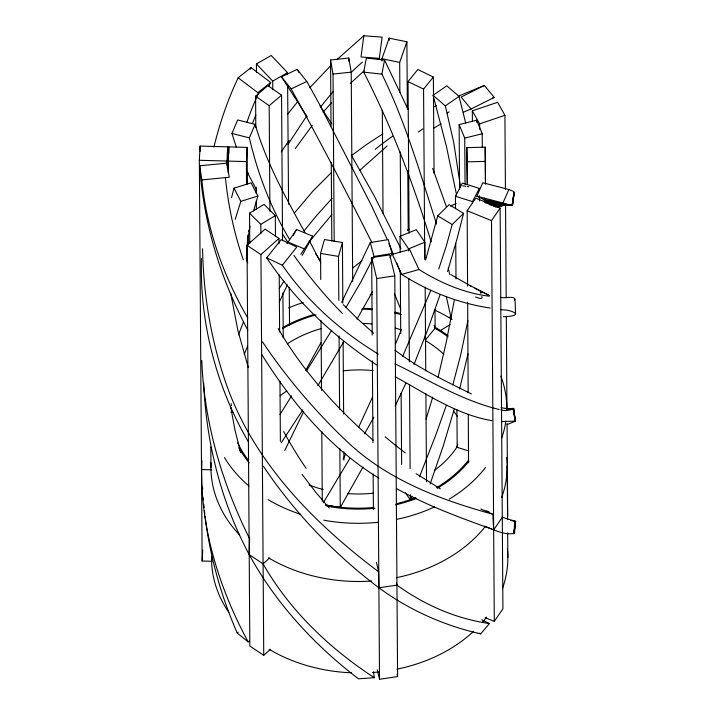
<?xml version="1.0" encoding="UTF-8"?>
<svg xmlns="http://www.w3.org/2000/svg" width="715" height="715" viewBox="0 0 715 715"><rect width="100%" height="100%" fill="white"/><g stroke="black" fill="none" stroke-linecap="round" stroke-linejoin="round"><path stroke-width="1.07" d="M246.416 257.597L247.301 242.832L249.964 226.217M485.458 184.014L485.19 147.165L466.824 147.639L467.342 182.834M467.226 183.809L466.824 147.639M485.217 202.291L485.253 200.361M201.46 258.589C199.61 322.474 216.136 386.529 248.302 441.727M485.494 183.907L485.19 147.165M503.44 316.745C525.248 316.03 512.744 309.711 500.795 309.702M515.041 522.245L514.514 533.247C504.45 535.767 494.038 529.306 484.52 526.499C454.66 515.64 424.808 504.334 396.977 488.846M212.069 561.284L202.148 561.007L199.351 160.276L200.084 146.075L227.629 146.843L227.817 168.409M249.258 641.096L248.177 641.927C218.29 586.684 199.056 524.068 201.961 460.8M202.148 561.007L202.72 550.076M226.905 163.199L227.629 146.843M228.121 172.592L228.773 146.879L247.131 147.397L247.39 184.014M246.559 184.622L246.398 161.599L247.131 147.397M484.654 200.978L484.824 198.127M506.837 409.284C523.228 406.317 506.023 412.501 500.938 409.767M515.023 522.182L514.228 533.524L515.524 521.307L510.349 520.431M491.893 205.562L511.958 205.026L489.721 204.731L512.369 205.241L488.408 203.811L512.512 205.411L513.871 192.541C515.077 191.316 509.795 190.315 508.857 189.511L482.759 182.736L476.86 196.223L482.67 198.904L486.298 201.907L512.485 205.473L511.27 204.794M513.871 192.541L512.387 205.518L486.897 202.792L512.512 205.411M363.837 35.75L361.03 56.977L379.308 58.371L382.114 37.153L363.837 35.75L337.176 59.408M468.87 451.013L457.18 447.331L457.627 444.212M515.649 521.414L513.656 533.756L515.622 521.369L502.279 517.347L493.654 529.922L484.529 526.195M454.454 299.487L446.249 342.19L438.054 377.457M514.398 192.272L512.012 205.536L485.503 201.031L512.012 205.536L514.282 192.442L512.387 205.518L486.298 201.907M431.181 241.902C413.458 183.576 391.507 126.448 363.721 72.144L366.366 58.067L384.545 60.06L408.122 109.529M436.57 224.054C420.25 173.45 405.494 121.979 381.899 74.137L384.545 60.06M467.887 320.731L460.755 354.738L452.81 384.92M467.976 353.961L459.62 389.014M231.535 197.689L234.028 188.152L251.099 182.843L257.892 196.035L253.575 210.862M425.595 260.099L437.741 215.814L449.127 204.624L463.552 213.392L456.778 239.766L447.545 271.566M213.892 147.111C219.684 123.284 227.692 99.975 238.149 77.783L251.01 67.594L270.69 82.466L268.697 86.452M463.552 213.392L452.166 224.582L446.473 245.388L438.778 268.974M454.248 409.203L443.488 445.266L430.117 484.001M320.74 279.583L320.561 253.432L324.467 239.534L342.422 242.51L342.843 303.187M338.821 300.345L338.508 256.408L342.422 242.51M340.867 505.344L340.269 507.489L325.477 505.031M432.736 397.057L426.077 419.178M235.208 219.362L240.821 201.344L234.028 188.152M249.294 243.091L249.785 241.581M248.677 231.347L249.186 229.837M440.109 294.705L427.543 330.151L413.958 364.552M446.357 405.325L436.07 434.202L419.464 476.887M238.444 334.924L243.52 321.786M381.971 60.891L381.953 58.746L389.157 38.136L406.889 41.81L407.362 109.458M399.882 92.628L399.685 62.411L406.889 41.81M252.52 123.302L255.836 114.963M411.777 496.29L410.339 499.946L405.45 492.769M401.419 329.409L395.475 344.121M430.537 291.121L402.733 356.24M244.181 354.408L247.533 346.203M236.486 147.585L231.919 133.464L237.684 119.95L255.13 124.365C266.338 162.636 285.696 197.706 304.921 232.402M289.459 239.221C270.663 207.833 257.65 173.468 249.365 137.879L255.13 124.365M476.86 196.223L502.958 202.997L508.857 189.511M372.56 396.986L358.653 427.23M405.914 383.124L395.127 406.165M279.27 302.186L287.314 284.91M389.961 257.811L392.008 253.512L388.281 239.605L370.29 242.537L341.654 302.365M284.767 450.477L303.634 411.634M370.29 242.537L374.017 256.453L361.218 281.361L345.881 307.682M250.161 69.292L251.01 67.594M345.801 453.703L343.075 459.093M455.518 208.816L455.428 196.259L462.399 183.085L479.399 188.429L479.408 190.521M472.445 203.695L472.427 201.603L479.399 188.429M302.213 255.335L312.759 236.209L296.573 229.515L286.965 243.636M373.865 417.158L364.516 433.853M305.68 370.424L320.928 342.708M293.105 235.762L294.812 232.643M372.408 291.854L357.035 319.105M246.809 175.702L248.319 172.976M362.952 467.118L340.269 507.489L339.857 448.904M295.259 231.866L296.573 229.515M323.305 502.761L349.93 458.288M312.759 236.209L300.8 254.308M343.656 341.85L317.871 385.653M306.512 370.924L331.653 330.357M288.082 144.359L306.529 116.241M291.577 395.904L279.994 414.468M281.147 442.916L302.829 409.856M284.061 281.075L279.297 288.413M295.393 148.479L312.241 125.402M467.574 286.116L467.163 210.719L475.788 198.135L500.125 208.083L502.922 608.814L494.297 621.389L485.172 617.662M494.297 621.389L491.5 220.658L500.125 208.083M309.103 241.902L331.867 214.589M304.072 230.882L316.959 215.135L332.109 198.35M287.502 114.266L297.538 101.861M294.794 212.57L312.982 191.021L331.063 172.878M376.733 364.981C333.744 336.649 295.268 300.872 266.713 257.847L281.138 239.632L296.796 247.041L282.362 265.247C307.343 301.444 340.814 331.295 378.298 354.095M409.096 233.233L408.033 81.546L417.855 69.498L433.379 77.05L434.059 173.298M424.755 259.617L423.566 89.098L433.379 77.05M435.006 309.291L435.14 328.122L425.318 340.17L425.273 333.896M480.14 633.749L480.65 633.865L489.462 623.569L481.785 619.825M323.126 112.183L331.474 102.763M309.729 87.793L330.259 66.164M514.451 300.086C516.445 294.893 502.672 299.004 500.652 297.234M350.395 83.36L364.024 70.919M359.743 170.402L387.164 145.958M515.542 421.135L513.039 408.345L515.542 421.135L507.078 424.576L507.713 516.042M260.939 254.594L247.041 245.325L249.839 646.056L263.737 655.315L260.939 254.594L278.966 238.408L265.068 229.149L247.041 245.325L247.086 260.984M203.677 383.097C206.179 442.621 221.042 501.948 249.204 554.59L263.093 563.849L269.653 557.968M263.737 655.315L270.288 649.435M255.809 127.556L255.595 96.176L267.955 85.621L281.549 95.149L282.559 240.562M269.921 211.363L269.18 105.704L281.549 95.149M270.69 82.466L257.829 92.655L238.149 77.783M248.177 641.927L237.201 633.025L238.265 632.185M377.904 59.47L379.308 58.371M352.531 268.062L361.978 260.805M352.495 154.851L366.393 144.662L382.972 133.768M456.581 195.016L446.455 146.548L433.093 95.318L446.812 85.818L459.039 96.4L465.653 122.935M460.567 187.187L453.685 142.231L445.32 105.9L459.039 96.4M440.565 330.41L450.173 324.592M407.47 230.123L409.069 229.149M249.758 243.493L249.544 213.15L264.085 204.419L275.32 215.635L275.463 236.558M260.85 233.787L260.787 224.367L275.32 215.635M433.942 128.083L441.182 123.82M256.479 72.537L256.417 63.948L271.226 55.493L287.537 72.644L287.555 74.798M272.781 89.688L272.719 81.099L287.537 72.644M484.314 85.478L461.13 97.061L471.06 109.002L494.244 97.41L484.314 85.478L459.236 95.774M305.153 113.587L281.495 76.88L297.127 69.364L306.789 81.43L319.507 104.31L371.487 205.616L386.985 238.873M281.495 76.88L291.157 88.946L306.789 81.43M450.37 206.143L456.116 203.516M433.996 106.758L436.311 105.704M463.356 112.219L471.06 109.002M400.15 252.002L400.043 236.308L416.309 229.649L424.844 242.215L424.96 257.909M408.596 250.965L408.578 248.874L424.844 242.215M415.415 497.872L410.339 499.946L410.294 494.717M496.791 206.751L499.785 205.607M492.635 98.009L494.244 97.41M449.324 317.228L451.228 316.557M472.4 121.577L472.329 110.834L497.613 102.29L504.915 115.312L505.433 189.404M479.658 129.254L479.631 123.865L504.915 115.312M497.667 206.671L500.723 205.706M240.821 201.344L257.892 196.035M418.981 269.519L409.615 249.481L392.338 254.361L401.696 274.39L418.981 269.519C440.369 282.827 464.115 293.159 489.292 296.216M497.381 206.447L500.545 205.562M497.193 206.823L504.468 204.973M459.584 189.457L459.128 124.589L476.637 120.218L482.223 133.75L482.321 147.344M465.045 184.148L464.723 138.12L482.223 133.75M497.774 206.278L504.316 204.874M495.316 207.001L506.971 204.749M374.017 256.453L392.008 253.512M495.155 206.447L506.944 204.669M372.202 335.076L371.675 257.57L389.738 254.915L394.796 275.865L397.594 676.596L379.531 679.25L377.252 669.821M379.531 679.25L376.733 278.528L394.796 275.865M487.246 623.221C454.588 618.198 423.664 604.416 396.95 585.129L378.887 587.784C334.137 553.884 294.562 512.861 263.326 466.153M495.209 206.581L508.159 204.847M331.018 125.912L330.553 59.997L348.759 58.04L351.226 72.126L352.692 281.353M334.191 241.464L333.02 74.083L351.226 72.126M199.646 165.809L227.004 163.136L229.238 177.24L201.889 179.921L199.646 165.809C203.507 223.25 220.703 279.449 247.81 330.124M493.752 206.081L507.007 204.865M493.716 206.179L510.179 204.874M373.507 671.868L374.32 677.695L358.447 678.812C314.394 645.091 275.865 603.46 249.204 554.59L249.633 538.726C222.052 483.331 204.088 422.556 201.791 360.494M491.768 205.527L510.188 204.83M467.378 161.849L485.735 161.376M199.351 160.276L226.887 161.054M228.04 161.09L246.398 161.599M230.874 412.189L233.027 412.251M201.514 469.541L211.425 469.818M501.599 421.582L515.524 421.099L513.513 408.471L514.979 421.108L513.71 408.667M363.721 72.144L381.899 74.137M512.601 409.472L500.992 407.738M491.893 420.635C456.438 414.664 426.113 393.581 395.154 376.716M488.729 623.462L487.621 623.283M499.258 409.534C462.256 400.615 429.045 380.201 394.984 363.864M320.561 253.432L338.508 256.408M490.204 308.067C458.726 303.285 428.482 291.568 401.696 274.39M484.511 200.164L511.404 205.464M483.331 199.324L511.019 205.402M381.953 58.746L399.685 62.411M510.564 205.312L502.958 202.997M479.622 633.624L477.522 633.106M476.994 632.981C441.718 624.579 408.122 609.278 378.887 587.784L378.628 571.777L376.465 562.499M231.919 133.464L249.365 137.879M493.654 529.922L492.814 514.246C440.109 499.785 387.19 479.792 346.927 441.45C315.324 411.402 286.724 378.038 262.45 341.788M455.428 196.259L472.427 201.603M513.647 532.389L514.514 533.247L514.416 525.427M467.163 210.719L491.5 220.658M486.057 510.716L489.105 511.958M287.868 242.063L304.045 248.757M492.814 514.246L480.873 509.035M266.713 257.847L282.362 265.247M479.354 633.249L480.65 633.865M408.033 81.546L423.566 89.098M474.921 288.199L489.203 295.465L468.28 284.633L450.843 274.605M471.426 393.956C445.159 380.827 418.364 368.296 395.002 350.189M469.728 285.464L471.114 286.268M440.288 488.801L416.139 473.634M437.741 215.814L452.166 224.582M378.905 478.165C329.713 448.117 291.988 402.867 261.762 354.506M374.32 677.695C329.57 648.487 289.682 610.565 263.093 563.849M480.14 291.792L481.821 292.944M255.595 96.176L269.18 105.704M378.628 571.777C315.547 524.426 257.221 465.787 228.684 390.819C211.89 345.452 203.426 297.074 202.559 248.766M373.605 333.262L357.384 318.675L343.263 304.59M433.093 95.318L445.32 105.9M373.212 440.288C336.22 408.024 302.892 371.04 278.144 328.462M249.544 213.15L260.787 224.367M256.417 63.948L272.719 81.099M329.222 508.007L315.744 492.269L302.114 474.429M400.043 236.308L408.578 248.874M305.689 114.391L307.334 116.813M315.78 253.914L320.177 260.492M287.448 241.607L282.264 233.742M320.052 105.909L331.715 123.892M351.253 155.039L373.999 195.463L400.954 248.74M297.127 69.364L298.986 72.492M291.157 88.946C319.158 139.648 346.033 191.021 371.979 242.814M247.756 317.996C223.339 275.74 206.385 228.684 201.889 179.921M472.329 110.834L479.631 123.865M256.676 190.11L247.176 172.047M309.273 240.571L320.767 262.709M237.201 633.025C221.024 595.854 209.951 556.413 205.053 516.15M388.969 243.574L393.509 254.71M459.128 124.589L464.723 138.12M394.403 293.588L400.731 309.211M396.682 262.789L400.918 273.854M432.682 168.374L446.357 206.635M434.077 325.316L435.14 328.122M246.201 258.276L247.748 262.816M248.311 367.582L237.863 330.393L230.713 293.123M240.696 452.675L235.083 430.502L230.695 406.933M446.285 296.6L451.442 319.346M371.675 257.57L376.733 278.528M396.45 583.029L396.95 585.129M397.084 674.495L397.594 676.596M448.278 267.919L449.681 274.399M330.553 59.997L333.02 74.083M248.364 244.896L247.658 238.926M204.427 510.769L204.785 513.996M203.775 504.316L204.088 507.543M203.23 497.872L203.409 500.017M227.004 163.136L227.334 167.748M202.551 487.156L202.676 489.292M515.551 313.894L515.041 298.959M507.042 423.62L507.078 424.576M514.425 526.41L514.514 532.952M505.541 204.436L506.193 297.86M506.318 316.119L506.971 409.543M507.203 465.912L507.578 519.456M507.668 532.845L507.838 557.378M479.443 195.749L479.488 200.987M476.637 120.218L476.646 122.31M455.759 243.332L456 278.904M456.921 409.677L457.18 447.331M425.166 287.198L425.747 370.888M425.908 393.911L426.524 481.785M408.783 278.162L409.373 361.853M409.534 384.876L410.115 468.566M407.791 170.662L408.211 230.802M400.284 270.833L400.722 333.601M401.133 393.232L401.633 464.366M389.157 38.136L389.166 40.29M382.31 110.289L383.034 213.374M348.759 58.04L348.786 61.177M343.12 341.886L343.62 414.074M343.879 451.737L343.942 460.102M339.071 335.916L339.58 409.15M331.268 162.528L331.823 240.982M321.026 320.383L321.518 390.479M321.804 431.279L322.286 501.367M287.636 85.594L288.574 204.293M289.235 287.385L289.53 325.155M282.925 292.873L283.238 337.855M278.966 238.408L279.002 243.779M279.225 274.918L279.619 331.832M279.967 381.229L280.387 441.361M256.229 187.187L256.274 193.461M256.328 200.79L256.381 209.155M247.748 235.271L247.81 244.691M228.773 146.879L228.818 153.153M210.8 446.947L210.943 467.807M200.084 146.075L200.129 151.437M480.516 291.005L480.525 293.168M467.664 302.266L468.164 392.75M468.28 414.289L468.548 462.757M400.257 151.991L400.793 236.173M372.381 360.914L372.935 442.719M373.15 473.938L373.391 509.455M507.391 548.995A148.13 114.632 -0.4 0 1 502.609 588.114M486.566 617.161A148.13 114.632 -0.4 0 1 482.5 622.095M473.366 631.524A148.13 114.632 -0.4 0 1 396.914 669.177M378.727 671.957A148.13 114.632 -0.4 0 1 372.399 672.502M351.574 672.806A148.13 114.632 -0.4 0 1 269.055 649.238M228.88 612.451A148.13 114.632 -0.4 0 1 211.613 556.216M506.756 457.529A148.13 114.632 -0.4 0 1 501.626 497.613M485.271 526.535A148.13 114.632 -0.4 0 1 396.271 577.711M371.764 581.036A148.13 114.632 -0.4 0 1 268.42 557.772M239.677 535.043A148.13 114.632 -0.4 0 1 211.059 462.694M462.659 185.828A363.756 36.858 -6.4 0 1 465.778 186.284M467.288 186.535A363.756 36.858 -6.4 0 1 468.754 186.785M484.85 201.943A452.246 42.131 -0.7 0 1 486.209 203.283M481.776 296.385A363.756 16.266 35.3 0 1 475.475 296.984M342.36 313.367A363.756 173.343 70.8 0 1 293.928 255.407M243.279 259.777A363.756 316.093 -67 0 1 225.484 178.107M405.262 452.917A381.292 83.056 51.9 0 1 385.144 436.802M246.916 122.301A363.756 337.015 44.5 0 1 258.562 93.039M306.163 468.379A381.292 258.285 86.8 0 1 283.685 431.574M321.035 106.49A363.756 220.363 -81.3 0 1 333.413 91.35M351.574 72.09A363.756 220.363 -81.3 0 1 362.389 62.133M281.317 151.812A379.674 286.358 84.8 0 1 289.226 140.56M231.454 405.789A381.292 360.521 -26.7 0 1 231.186 403.805M418.427 132.034A363.756 53.965 -46.6 0 1 422.788 128.932M447.179 113.015A363.756 53.965 -46.6 0 1 449.083 111.889M375.152 149.355A379.674 116.259 -59.2 0 1 392.678 136.172M505.871 421.072A148.13 114.632 -0.4 0 1 501.564 438.465M485.521 467.512A148.13 114.632 -0.4 0 1 449.235 499.133M434.702 506.837A148.13 114.632 -0.4 0 1 396.95 519.304M377.681 522.308A148.13 114.632 -0.4 0 1 323.788 520.18M300.729 514.335A148.13 114.632 -0.4 0 1 268.009 499.588M248.954 486.003A148.13 114.632 -0.4 0 1 224.465 457.591M288.681 307.843A148.13 114.632 -0.4 0 1 303.276 302.517M370.129 294.357A148.13 114.632 -0.4 0 1 372.345 294.5M434.908 310.185A148.13 114.632 -0.4 0 1 452.077 319.453M500.884 376.224A148.13 114.632 -0.4 0 1 506.783 409.749M469.004 461.211A129.764 100.413 -0.4 0 1 437.33 488.309M416.577 498.373A129.764 100.413 -0.4 0 1 395.502 504.853M374.982 508.249A129.764 100.413 -0.4 0 1 326.683 506.077M249.222 462.927A129.764 100.413 -0.4 0 1 239.007 447.849M282.765 327.443A129.764 100.413 -0.4 0 1 313.724 314.6M363.855 308.326A129.764 100.413 -0.4 0 1 372.318 308.782M395.011 312.178A129.764 100.413 -0.4 0 1 399.328 313.206M434.935 327.229A129.764 100.413 -0.4 0 1 448.01 335.612M280.128 395.833A110.235 85.308 -0.4 0 1 286.769 390.98M343.28 370.835A110.235 85.308 -0.4 0 1 373.275 370.593M453.596 411.17A110.235 85.308 -0.4 0 1 457.216 416.228M468.459 460.192A128.611 99.528 -0.4 0 1 436.633 487.603M415.093 497.953A128.611 99.528 -0.4 0 1 396.19 503.762M373.757 507.471A128.611 99.528 -0.4 0 1 325.879 505.005M248.293 460.076A128.611 99.528 -0.4 0 1 237.72 442.862M282.541 328.668A128.611 99.528 -0.4 0 1 316.137 314.868M361.701 309.166A128.611 99.528 -0.4 0 1 372.202 309.667M394.689 313.036A128.611 99.528 -0.4 0 1 401.142 314.618M434.264 327.944A128.611 99.528 -0.4 0 1 448.099 336.899M457.368 446.383A110.235 85.308 -0.4 0 1 434.273 470.55M373.364 493.18A110.235 85.308 -0.4 0 1 347.66 493.591M323.1 489.516A110.235 85.308 -0.4 0 1 309.032 484.985M287.305 343.852A110.235 85.308 -0.4 0 1 321.178 328.56M363.068 323.421A110.235 85.308 -0.4 0 1 371.854 323.949M395.261 328.105A110.235 85.308 -0.4 0 1 400.32 329.579M425.371 340.572A110.235 85.308 -0.4 0 1 443.827 354.274M240.83 452.506A123.722 95.739 -0.4 0 1 239.078 447.813"/></g></svg>
